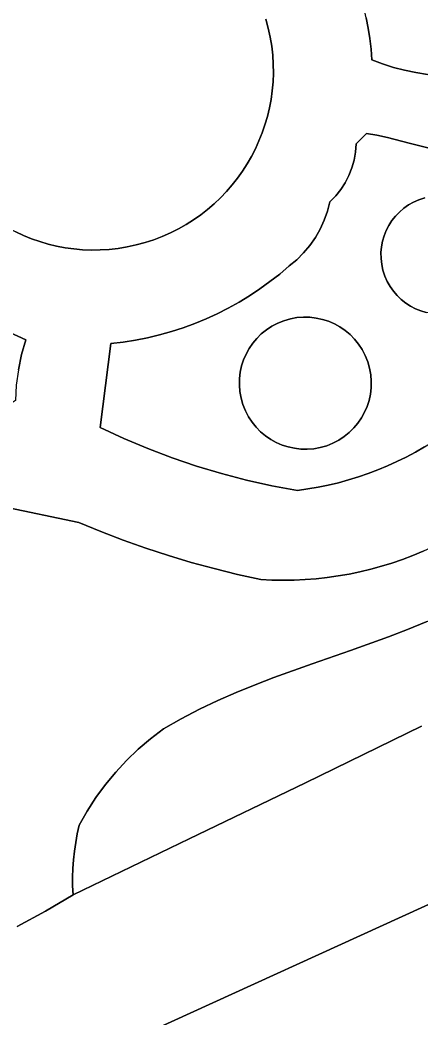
# Model space of a CAD drawing. Header units: inches. Extents: x 37.5 to 70.3, y 17.4 to 61.6.
# Drawn here: x 46.14 to 48.62, y 27.51 to 33.69 of the extents above; entities that cross this region are included whole.
import ezdxf

# ---------------------------------------------------------------- set-up
doc = ezdxf.new("R2010")
doc.units = ezdxf.units.IN
doc.layers.add('SURFACES_FOR_SKETCHUP', color=7, linetype='Continuous')

msp = doc.modelspace()

# ---------------------------------------------------------------- linework, layer by layer
at = {"layer": 'SURFACES_FOR_SKETCHUP'}
for points, invisible_edges in [([(47.1764, 34.3279), (45.6488, 33.9576), (46.8596, 32.2988)], 11), ([(46.8596, 32.2988), (47.5467, 32.8003), (47.1764, 34.3279)], 11), ([(47.1764, 34.3279), (47.6779, 33.6408), (47.2212, 34.299)], 3), ([(47.6779, 33.6408), (47.1764, 34.3279), (47.5467, 32.8003)], 11), ([(47.2212, 34.299), (47.6779, 33.6408), (47.2647, 34.2681)], 3), ([(47.663, 33.696), (47.2647, 34.2681), (47.6779, 33.6408)], 3), ([(46.8596, 32.2988), (45.6488, 33.9576), (46.0191, 32.43)], 11), ([(48.2968, 33.6404), (48.567, 33.8772), (48.2842, 33.7046)], 3), ([(48.567, 33.8772), (48.2968, 33.6404), (48.6005, 33.8564)], 3), ([(48.6005, 33.8564), (48.2968, 33.6404), (48.6359, 33.8389)], 3), ([(47.6779, 33.6408), (48.2518, 33.8305), (47.663, 33.696)], 3), ([(48.2692, 33.768), (48.2518, 33.8305), (47.6779, 33.6408)], 10), ([(48.307, 33.5755), (48.6359, 33.8389), (48.2968, 33.6404)], 3), ([(48.6359, 33.8389), (48.307, 33.5755), (48.4536, 33.3976)], 11), ([(48.4536, 33.3976), (48.5227, 33.3797), (48.6359, 33.8389)], 10), ([(48.6727, 33.8248), (48.6359, 33.8389), (48.5227, 33.3797)], 10), ([(48.5929, 33.365), (48.6727, 33.8248), (48.5227, 33.3797)], 3), ([(48.6727, 33.8248), (48.5929, 33.365), (48.7108, 33.8143)], 3), ([(48.664, 33.3533), (48.7108, 33.8143), (48.5929, 33.365)], 3), ([(47.6779, 33.6408), (47.69, 33.5849), (48.2692, 33.768)], 10), ([(48.2842, 33.7046), (48.2692, 33.768), (47.69, 33.5849)], 10), ([(48.2968, 33.6404), (48.2842, 33.7046), (47.69, 33.5849)], 10), ([(47.5467, 32.8003), (47.5734, 32.8465), (47.6779, 33.6408)], 10), ([(47.5734, 32.8465), (47.5978, 32.8939), (47.6779, 33.6408)], 10), ([(47.69, 33.5849), (47.6779, 33.6408), (47.5978, 32.8939)], 10), ([(47.69, 33.5849), (47.6991, 33.529), (48.2968, 33.6404)], 10), ([(48.307, 33.5755), (48.2968, 33.6404), (47.6991, 33.529)], 10), ([(47.5978, 32.8939), (47.62, 32.9425), (47.69, 33.5849)], 10), ([(47.6398, 32.9921), (47.69, 33.5849), (47.62, 32.9425)], 3), ([(47.69, 33.5849), (47.6398, 32.9921), (47.6991, 33.529)], 3), ([(47.6991, 33.529), (47.7053, 33.4733), (48.307, 33.5755)], 10), ([(48.3147, 33.5098), (48.307, 33.5755), (47.7053, 33.4733)], 10), ([(48.3147, 33.5098), (48.4536, 33.3976), (48.307, 33.5755)], 3), ([(47.6573, 33.0428), (47.6991, 33.529), (47.6398, 32.9921)], 3), ([(47.6573, 33.0428), (47.6724, 33.0943), (47.6991, 33.529)], 10), ([(47.6991, 33.529), (47.6724, 33.0943), (47.7053, 33.4733)], 3), ([(47.7053, 33.4733), (47.7087, 33.4178), (48.3147, 33.5098)], 10), ([(48.3199, 33.4435), (48.3147, 33.5098), (47.7087, 33.4178)], 10), ([(48.386, 33.4188), (48.4536, 33.3976), (48.3147, 33.5098)], 10), ([(48.3199, 33.4435), (48.386, 33.4188), (48.3147, 33.5098)], 2), ([(47.6724, 33.0943), (47.6849, 33.1467), (47.7053, 33.4733)], 10), ([(47.7053, 33.4733), (47.6849, 33.1467), (47.7087, 33.4178)], 3), ([(47.7072, 33.3078), (47.7024, 33.2535), (48.3199, 33.4435)], 10), ([(48.2874, 32.9886), (48.3199, 33.4435), (47.7024, 33.2535)], 11), ([(47.7093, 33.3626), (47.7072, 33.3078), (48.3199, 33.4435)], 10), ([(47.7087, 33.4178), (47.7093, 33.3626), (48.3199, 33.4435)], 10), ([(48.3199, 33.4435), (48.2874, 32.9886), (48.386, 33.4188)], 3), ([(48.386, 33.4188), (48.2874, 32.9886), (48.4536, 33.3976)], 3), ([(47.695, 33.1998), (47.7087, 33.4178), (47.6849, 33.1467)], 3), ([(47.7087, 33.4178), (47.695, 33.1998), (47.7093, 33.3626)], 3), ([(47.695, 33.1998), (47.7024, 33.2535), (47.7093, 33.3626)], 10), ([(47.7072, 33.3078), (47.7093, 33.3626), (47.7024, 33.2535)], 2), ([(48.3503, 32.9776), (48.4536, 33.3976), (48.2874, 32.9886)], 3), ([(48.4155, 32.9635), (48.4536, 33.3976), (48.3503, 32.9776)], 3), ([(48.4536, 33.3976), (48.4155, 32.9635), (48.5227, 33.3797)], 3), ([(48.5227, 33.3797), (48.4155, 32.9635), (48.5929, 33.365)], 3), ([(48.4155, 32.9635), (48.5511, 32.9297), (48.5929, 33.365)], 10), ([(48.664, 33.3533), (48.5929, 33.365), (48.5511, 32.9297)], 10), ([(48.7359, 33.3445), (48.664, 33.3533), (48.5511, 32.9297)], 10), ([(48.5511, 32.9297), (48.6914, 32.8946), (48.7359, 33.3445)], 10), ([(47.695, 33.1998), (48.2224, 32.9237), (47.7024, 33.2535)], 3), ([(48.2874, 32.9886), (47.7024, 33.2535), (48.2224, 32.9237)], 3), ([(47.6849, 33.1467), (48.2224, 32.9237), (47.695, 33.1998)], 3), ([(47.6724, 33.0943), (48.2224, 32.9237), (47.6849, 33.1467)], 3), ([(47.6573, 33.0428), (48.2224, 32.9237), (47.6724, 33.0943)], 3), ([(47.62, 32.9425), (48.177, 32.7287), (47.6398, 32.9921)], 3), ([(47.6398, 32.9921), (48.2183, 32.873), (47.6573, 33.0428)], 3), ([(48.1954, 32.7752), (48.2092, 32.8234), (47.6398, 32.9921)], 10), ([(48.177, 32.7287), (48.1954, 32.7752), (47.6398, 32.9921)], 10), ([(48.2183, 32.873), (47.6398, 32.9921), (48.2092, 32.8234)], 3), ([(48.2224, 32.9237), (47.6573, 33.0428), (48.2183, 32.873)], 3), ([(48.3503, 32.9776), (48.2874, 32.9886), (48.2224, 32.9237)], 8), ([(47.62, 32.9425), (47.5978, 32.8939), (48.0954, 32.6026)], 10), ([(48.0954, 32.6026), (48.1268, 32.6421), (47.62, 32.9425)], 10), ([(48.154, 32.6842), (47.62, 32.9425), (48.1268, 32.6421)], 3), ([(48.177, 32.7287), (47.62, 32.9425), (48.154, 32.6842)], 3), ([(48.1954, 32.7752), (48.4155, 32.9635), (48.2092, 32.8234)], 3), ([(48.1954, 32.7752), (48.5463, 32.546), (48.4155, 32.9635)], 11), ([(48.2092, 32.8234), (48.4155, 32.9635), (48.2183, 32.873)], 3), ([(48.3503, 32.9776), (48.2224, 32.9237), (48.2183, 32.873)], 9), ([(48.3503, 32.9776), (48.2183, 32.873), (48.4155, 32.9635)], 3), ([(48.5511, 32.9297), (48.4155, 32.9635), (48.5463, 32.546)], 10), ([(48.5778, 32.5638), (48.5511, 32.9297), (48.5463, 32.546)], 3), ([(48.6914, 32.8946), (48.5511, 32.9297), (48.6471, 32.59)], 10), ([(48.6115, 32.5785), (48.6471, 32.59), (48.5511, 32.9297)], 10), ([(48.5778, 32.5638), (48.6115, 32.5785), (48.5511, 32.9297)], 10), ([(47.5734, 32.8465), (48.06, 32.5662), (47.5978, 32.8939)], 3), ([(48.06, 32.5662), (48.0954, 32.6026), (47.5978, 32.8939)], 10), ([(47.5467, 32.8003), (48.06, 32.5662), (47.5734, 32.8465)], 3), ([(47.5467, 32.8003), (46.8596, 32.2988), (47.5179, 32.7554)], 3), ([(47.5179, 32.7554), (46.8596, 32.2988), (47.4869, 32.712)], 3), ([(47.5179, 32.7554), (47.4869, 32.712), (48.0244, 32.4511)], 10), ([(47.5179, 32.7554), (48.06, 32.5662), (47.5467, 32.8003)], 3), ([(48.0447, 32.5077), (47.5179, 32.7554), (48.0244, 32.4511)], 3), ([(48.06, 32.5662), (47.5179, 32.7554), (48.0447, 32.5077)], 3), ([(48.177, 32.7287), (48.517, 32.5254), (48.1954, 32.7752)], 3), ([(48.5463, 32.546), (48.1954, 32.7752), (48.517, 32.5254)], 3), ([(46.9148, 32.3137), (47.4869, 32.712), (46.8596, 32.2988)], 3), ([(47.4869, 32.712), (46.9148, 32.3137), (47.4539, 32.67)], 3), ([(47.4869, 32.712), (47.4539, 32.67), (47.9694, 32.3449)], 10), ([(47.9992, 32.3967), (48.0244, 32.4511), (47.4869, 32.712)], 10), ([(47.9694, 32.3449), (47.9992, 32.3967), (47.4869, 32.712)], 10), ([(48.1268, 32.6421), (48.444, 32.4491), (48.154, 32.6842)], 3), ([(48.154, 32.6842), (48.4657, 32.4767), (48.177, 32.7287)], 3), ([(48.4657, 32.4767), (48.154, 32.6842), (48.444, 32.4491)], 3), ([(48.4901, 32.5022), (48.177, 32.7287), (48.4657, 32.4767)], 3), ([(48.517, 32.5254), (48.177, 32.7287), (48.4901, 32.5022)], 3), ([(47.4539, 32.67), (46.9148, 32.3137), (47.4188, 32.6297)], 3), ([(46.9687, 32.3311), (47.4188, 32.6297), (46.9148, 32.3137)], 3), ([(47.4188, 32.6297), (46.9687, 32.3311), (47.3818, 32.5909)], 3), ([(47.4188, 32.6297), (47.3818, 32.5909), (47.8076, 32.1688)], 10), ([(47.4539, 32.67), (47.4188, 32.6297), (47.8967, 32.25)], 10), ([(47.8541, 32.2075), (47.8967, 32.25), (47.4188, 32.6297)], 10), ([(47.8076, 32.1688), (47.8541, 32.2075), (47.4188, 32.6297)], 10), ([(47.9352, 32.2959), (47.9694, 32.3449), (47.4539, 32.67)], 10), ([(47.9352, 32.2959), (47.4539, 32.67), (47.8967, 32.25)], 3), ([(48.0954, 32.6026), (48.425, 32.4195), (48.1268, 32.6421)], 3), ([(48.444, 32.4491), (48.1268, 32.6421), (48.425, 32.4195)], 3), ([(47.3818, 32.5909), (46.9687, 32.3311), (47.3429, 32.554)], 3), ([(47.0211, 32.3511), (47.3429, 32.554), (46.9687, 32.3311)], 3), ([(47.3429, 32.554), (47.0211, 32.3511), (47.3021, 32.5188)], 3), ([(47.3429, 32.554), (47.3021, 32.5188), (47.6883, 32.0715)], 10), ([(47.3818, 32.5909), (47.3429, 32.554), (47.7488, 32.1189)], 10), ([(47.6883, 32.0715), (47.7488, 32.1189), (47.3429, 32.554)], 10), ([(47.7488, 32.1189), (47.8076, 32.1688), (47.3818, 32.5909)], 10), ([(48.0954, 32.6026), (48.06, 32.5662), (48.0447, 32.5077)], 8), ([(48.0447, 32.5077), (48.4089, 32.3883), (48.0954, 32.6026)], 11), ([(48.425, 32.4195), (48.0954, 32.6026), (48.4089, 32.3883)], 3), ([(48.425, 32.4195), (48.6471, 32.59), (48.444, 32.4491)], 3), ([(48.425, 32.4195), (48.559, 31.9197), (48.6471, 32.59)], 11), ([(48.6471, 32.59), (48.6115, 32.5785), (48.444, 32.4491)], 10), ([(48.444, 32.4491), (48.6115, 32.5785), (48.4657, 32.4767)], 3), ([(48.4657, 32.4767), (48.6115, 32.5785), (48.4901, 32.5022)], 3), ([(48.6115, 32.5785), (48.5778, 32.5638), (48.4901, 32.5022)], 10), ([(48.517, 32.5254), (48.4901, 32.5022), (48.5778, 32.5638)], 10), ([(48.5778, 32.5638), (48.5463, 32.546), (48.517, 32.5254)], 8), ([(48.559, 31.9197), (48.8367, 31.8833), (48.6471, 32.59)], 11), ([(47.072, 32.3735), (47.3021, 32.5188), (47.0211, 32.3511)], 3), ([(47.2595, 32.4856), (47.3021, 32.5188), (47.072, 32.3735)], 10), ([(47.3021, 32.5188), (47.2595, 32.4856), (47.6261, 32.0266)], 10), ([(47.6261, 32.0266), (47.6883, 32.0715), (47.3021, 32.5188)], 10), ([(48.0244, 32.4511), (48.3959, 32.3556), (48.0447, 32.5077)], 3), ([(48.4089, 32.3883), (48.0447, 32.5077), (48.3959, 32.3556)], 3), ([(46.0191, 32.43), (46.0653, 32.4033), (46.8596, 32.2988)], 10), ([(47.072, 32.3735), (47.1213, 32.3982), (47.2595, 32.4856)], 10), ([(47.2151, 32.4543), (47.2595, 32.4856), (47.1213, 32.3982)], 10), ([(47.169, 32.4252), (47.2151, 32.4543), (47.1213, 32.3982)], 2), ([(47.2151, 32.4543), (47.169, 32.4252), (47.4969, 31.9446)], 10), ([(47.2595, 32.4856), (47.2151, 32.4543), (47.5622, 31.9843)], 10), ([(47.4969, 31.9446), (47.5622, 31.9843), (47.2151, 32.4543)], 10), ([(47.5622, 31.9843), (47.6261, 32.0266), (47.2595, 32.4856)], 10), ([(47.9992, 32.3967), (48.386, 32.3218), (48.0244, 32.4511)], 3), ([(48.3959, 32.3556), (48.0244, 32.4511), (48.386, 32.3218)], 3), ([(46.1127, 32.3789), (45.7613, 31.8967), (46.1613, 32.3567)], 3), ([(46.0653, 32.4033), (46.1127, 32.3789), (46.8596, 32.2988)], 10), ([(46.1127, 32.3789), (46.1613, 32.3567), (46.8037, 32.2867)], 10), ([(46.8037, 32.2867), (46.8596, 32.2988), (46.1127, 32.3789)], 10), ([(47.072, 32.3735), (47.0211, 32.3511), (47.2927, 31.8413)], 10), ([(47.1213, 32.3982), (47.072, 32.3735), (47.3621, 31.873)], 10), ([(47.2927, 31.8413), (47.3621, 31.873), (47.072, 32.3735)], 10), ([(47.169, 32.4252), (47.1213, 32.3982), (47.4302, 31.9075)], 10), ([(47.3621, 31.873), (47.4302, 31.9075), (47.1213, 32.3982)], 10), ([(47.4302, 31.9075), (47.4969, 31.9446), (47.169, 32.4252)], 10), ([(47.9694, 32.3449), (48.3762, 32.2512), (47.9992, 32.3967)], 3), ([(48.386, 32.3218), (47.9992, 32.3967), (48.3794, 32.2869)], 3), ([(48.3794, 32.2869), (47.9992, 32.3967), (48.3762, 32.2512)], 3), ([(48.4089, 32.3883), (48.3959, 32.3556), (48.3807, 32.1785)], 10), ([(48.3807, 32.1785), (48.3885, 32.1419), (48.4089, 32.3883)], 10), ([(48.425, 32.4195), (48.4089, 32.3883), (48.3885, 32.1419)], 10), ([(48.3885, 32.1419), (48.559, 31.9197), (48.425, 32.4195)], 11), ([(46.1613, 32.3567), (45.7613, 31.8967), (46.211, 32.3368)], 3), ([(46.1755, 31.7125), (46.211, 32.3368), (45.7613, 31.8967)], 3), ([(46.211, 32.3368), (46.8037, 32.2867), (46.1613, 32.3567)], 3), ([(46.211, 32.3368), (46.1755, 31.7125), (46.2616, 32.3194)], 3), ([(46.2616, 32.3194), (46.1755, 31.7125), (46.3131, 32.3043)], 3), ([(46.8037, 32.2867), (46.211, 32.3368), (46.7478, 32.2776)], 3), ([(46.2616, 32.3194), (46.7478, 32.2776), (46.211, 32.3368)], 3), ([(46.2616, 32.3194), (46.3131, 32.3043), (46.7478, 32.2776)], 10), ([(46.9148, 32.3137), (46.8596, 32.2988), (47.0042, 31.7421)], 10), ([(46.9687, 32.3311), (46.9148, 32.3137), (47.1505, 31.7861)], 10), ([(47.0042, 31.7421), (47.0778, 31.7627), (46.9148, 32.3137)], 10), ([(47.0778, 31.7627), (47.1505, 31.7861), (46.9148, 32.3137)], 10), ([(47.0211, 32.3511), (46.9687, 32.3311), (47.2221, 31.8123)], 10), ([(47.1505, 31.7861), (47.2221, 31.8123), (46.9687, 32.3311)], 10), ([(47.2221, 31.8123), (47.2927, 31.8413), (47.0211, 32.3511)], 10), ([(47.9352, 32.2959), (48.3766, 32.215), (47.9694, 32.3449)], 3), ([(48.3762, 32.2512), (47.9694, 32.3449), (48.3766, 32.215)], 3), ([(48.3794, 32.2869), (48.3766, 32.215), (48.386, 32.3218)], 3), ([(48.3807, 32.1785), (48.386, 32.3218), (48.3766, 32.215)], 3), ([(48.3959, 32.3556), (48.386, 32.3218), (48.3807, 32.1785)], 10), ([(46.3131, 32.3043), (46.1755, 31.7125), (46.3655, 32.2918)], 3), ([(46.3655, 32.2918), (46.1755, 31.7125), (46.4186, 32.2817)], 3), ([(46.4186, 32.2817), (46.1755, 31.7125), (46.4723, 32.2743)], 3), ([(46.7018, 31.689), (46.4723, 32.2743), (46.1755, 31.7125)], 11), ([(46.3131, 32.3043), (46.3655, 32.2918), (46.6921, 32.2713)], 10), ([(46.7478, 32.2776), (46.3131, 32.3043), (46.6921, 32.2713)], 3), ([(46.6921, 32.2713), (46.3655, 32.2918), (46.6366, 32.2679)], 3), ([(46.4186, 32.2817), (46.6366, 32.2679), (46.3655, 32.2918)], 3), ([(46.4186, 32.2817), (46.4723, 32.2743), (46.5814, 32.2673)], 10), ([(46.6366, 32.2679), (46.4186, 32.2817), (46.5814, 32.2673)], 3), ([(46.5266, 32.2695), (46.4723, 32.2743), (46.7018, 31.689)], 10), ([(46.5266, 32.2695), (46.5814, 32.2673), (46.4723, 32.2743)], 2), ([(46.5814, 32.2673), (46.5266, 32.2695), (46.7018, 31.689)], 10), ([(46.6366, 32.2679), (46.5814, 32.2673), (46.7018, 31.689)], 10), ([(46.6921, 32.2713), (46.6366, 32.2679), (46.7018, 31.689)], 10), ([(46.7478, 32.2776), (46.6921, 32.2713), (46.7784, 31.6978)], 10), ([(46.7018, 31.689), (46.7784, 31.6978), (46.6921, 32.2713)], 10), ([(46.8037, 32.2867), (46.7478, 32.2776), (46.8544, 31.7097)], 10), ([(46.7784, 31.6978), (46.8544, 31.7097), (46.7478, 32.2776)], 10), ([(46.8596, 32.2988), (46.8037, 32.2867), (46.9297, 31.7244)], 10), ([(46.8544, 31.7097), (46.9297, 31.7244), (46.8037, 32.2867)], 10), ([(46.9297, 31.7244), (47.0042, 31.7421), (46.8596, 32.2988)], 10), ([(47.8541, 32.2075), (47.9752, 31.8466), (47.8967, 32.25)], 3), ([(47.8967, 32.25), (48.3885, 32.1419), (47.9352, 32.2959)], 3), ([(48.0137, 31.8381), (48.0511, 31.8261), (47.8967, 32.25)], 10), ([(48.0137, 31.8381), (47.8967, 32.25), (47.9752, 31.8466)], 3), ([(48.3885, 32.1419), (47.8967, 32.25), (48.0511, 31.8261)], 11), ([(48.3807, 32.1785), (47.9352, 32.2959), (48.3885, 32.1419)], 3), ([(48.3766, 32.215), (47.9352, 32.2959), (48.3807, 32.1785)], 3), ([(48.3794, 32.2869), (48.3762, 32.2512), (48.3766, 32.215)], 8), ([(47.8076, 32.1688), (47.9358, 31.8513), (47.8541, 32.2075)], 3), ([(47.9752, 31.8466), (47.8541, 32.2075), (47.9358, 31.8513)], 3), ([(47.7488, 32.1189), (47.8958, 31.8521), (47.8076, 32.1688)], 3), ([(47.9358, 31.8513), (47.8076, 32.1688), (47.8958, 31.8521)], 3), ([(48.3885, 32.1419), (48.0511, 31.8261), (48.4, 32.1062)], 3), ([(48.3885, 32.1419), (48.4, 32.1062), (48.5295, 31.9387)], 10), ([(48.559, 31.9197), (48.3885, 32.1419), (48.5295, 31.9387)], 3), ([(47.6261, 32.0266), (47.7748, 31.8301), (47.6883, 32.0715)], 3), ([(47.6883, 32.0715), (47.8151, 31.8417), (47.7488, 32.1189)], 3), ([(47.8151, 31.8417), (47.6883, 32.0715), (47.7748, 31.8301)], 3), ([(47.8555, 31.849), (47.7488, 32.1189), (47.8151, 31.8417)], 3), ([(47.8958, 31.8521), (47.7488, 32.1189), (47.8555, 31.849)], 3), ([(48.0872, 31.8105), (48.4, 32.1062), (48.0511, 31.8261)], 3), ([(48.4, 32.1062), (48.0872, 31.8105), (48.4148, 32.0726)], 3), ([(48.1215, 31.7916), (48.4148, 32.0726), (48.0872, 31.8105)], 3), ([(48.4148, 32.0726), (48.1215, 31.7916), (48.4326, 32.041)], 3), ([(48.5019, 31.9605), (48.4, 32.1062), (48.4763, 31.9849)], 3), ([(48.5295, 31.9387), (48.4, 32.1062), (48.5019, 31.9605)], 3), ([(48.4, 32.1062), (48.4148, 32.0726), (48.4763, 31.9849)], 10), ([(48.4532, 32.0118), (48.4763, 31.9849), (48.4148, 32.0726)], 10), ([(48.4148, 32.0726), (48.4326, 32.041), (48.4532, 32.0118)], 8), ([(47.5622, 31.9843), (47.6996, 31.7956), (47.6261, 32.0266)], 3), ([(47.736, 31.8146), (47.6261, 32.0266), (47.6996, 31.7956)], 3), ([(47.7748, 31.8301), (47.6261, 32.0266), (47.736, 31.8146)], 3), ([(48.154, 31.7694), (48.4326, 32.041), (48.1215, 31.7916)], 3), ([(48.4326, 32.041), (48.154, 31.7694), (48.4532, 32.0118)], 3), ([(48.1843, 31.7442), (48.4532, 32.0118), (48.154, 31.7694)], 3), ([(48.4532, 32.0118), (48.1843, 31.7442), (48.4763, 31.9849)], 3), ([(47.4969, 31.9446), (47.4302, 31.9075), (47.6064, 31.7203)], 10), ([(47.4969, 31.9446), (47.6658, 31.7733), (47.5622, 31.9843)], 3), ([(47.4969, 31.9446), (47.6064, 31.7203), (47.6347, 31.7482)], 9), ([(47.4969, 31.9446), (47.6347, 31.7482), (47.6658, 31.7733)], 9), ([(47.6996, 31.7956), (47.5622, 31.9843), (47.6658, 31.7733)], 3), ([(48.2122, 31.7159), (48.4763, 31.9849), (48.1843, 31.7442)], 3), ([(48.4763, 31.9849), (48.2122, 31.7159), (48.5019, 31.9605)], 3), ([(48.2373, 31.6848), (48.5019, 31.9605), (48.2122, 31.7159)], 3), ([(48.5019, 31.9605), (48.2373, 31.6848), (48.5295, 31.9387)], 3), ([(48.2596, 31.651), (48.5295, 31.9387), (48.2373, 31.6848)], 3), ([(48.5295, 31.9387), (48.2596, 31.651), (48.559, 31.9197)], 3), ([(46.1489, 31.6202), (46.1755, 31.7125), (45.7613, 31.8967)], 8), ([(46.1291, 31.5263), (46.1489, 31.6202), (45.7613, 31.8967)], 10), ([(47.4302, 31.9075), (47.3621, 31.873), (47.5812, 31.69)], 10), ([(47.5812, 31.69), (47.6064, 31.7203), (47.4302, 31.9075)], 10), ([(48.2786, 31.6146), (48.559, 31.9197), (48.2596, 31.651)], 3), ([(48.559, 31.9197), (48.2786, 31.6146), (48.5903, 31.9037)], 3), ([(48.2941, 31.5758), (48.5903, 31.9037), (48.2786, 31.6146)], 3), ([(48.5903, 31.9037), (48.2941, 31.5758), (48.6229, 31.8906)], 3), ([(48.3057, 31.5355), (48.6229, 31.8906), (48.2941, 31.5758)], 3), ([(48.6229, 31.8906), (48.3057, 31.5355), (48.6568, 31.8807)], 3), ([(48.6568, 31.8807), (48.3057, 31.5355), (48.6917, 31.8741)], 3), ([(48.313, 31.4951), (48.6917, 31.8741), (48.3057, 31.5355)], 3), ([(48.313, 31.4951), (48.9667, 31.3408), (48.6917, 31.8741)], 11), ([(48.559, 31.9197), (48.5903, 31.9037), (48.8367, 31.8833)], 10), ([(48.5903, 31.9037), (48.6229, 31.8906), (48.8001, 31.8754)], 10), ([(48.8001, 31.8754), (48.8367, 31.8833), (48.5903, 31.9037)], 10), ([(48.6229, 31.8906), (48.6568, 31.8807), (48.8001, 31.8754)], 10), ([(47.2221, 31.8123), (47.1505, 31.7861), (47.504, 31.5112)], 10), ([(47.2927, 31.8413), (47.2221, 31.8123), (47.5246, 31.5871)], 10), ([(47.504, 31.5112), (47.5125, 31.5497), (47.2221, 31.8123)], 10), ([(47.5125, 31.5497), (47.5246, 31.5871), (47.2221, 31.8123)], 10), ([(47.3621, 31.873), (47.2927, 31.8413), (47.5401, 31.6232)], 10), ([(47.5246, 31.5871), (47.5401, 31.6232), (47.2927, 31.8413)], 10), ([(47.5401, 31.6232), (47.559, 31.6575), (47.3621, 31.873)], 10), ([(47.559, 31.6575), (47.5812, 31.69), (47.3621, 31.873)], 10), ([(47.7748, 31.8301), (47.5401, 31.6232), (47.5205, 31.3108)], 11), ([(47.5205, 31.3108), (48.0398, 31.0565), (47.7748, 31.8301)], 11), ([(47.5401, 31.6232), (47.7748, 31.8301), (47.559, 31.6575)], 3), ([(47.7748, 31.8301), (47.736, 31.8146), (47.559, 31.6575)], 10), ([(47.559, 31.6575), (47.736, 31.8146), (47.5812, 31.69)], 3), ([(47.5812, 31.69), (47.736, 31.8146), (47.6064, 31.7203)], 3), ([(47.736, 31.8146), (47.6996, 31.7956), (47.6064, 31.7203)], 10), ([(47.8151, 31.8417), (47.7748, 31.8301), (48.0511, 31.8261)], 10), ([(48.0872, 31.8105), (48.0511, 31.8261), (47.7748, 31.8301)], 10), ([(48.2941, 31.5758), (48.0872, 31.8105), (47.7748, 31.8301)], 11), ([(48.2941, 31.5758), (47.7748, 31.8301), (48.0398, 31.0565)], 11), ([(47.8151, 31.8417), (47.9752, 31.8466), (47.8555, 31.849)], 3), ([(48.0137, 31.8381), (47.9752, 31.8466), (47.8151, 31.8417)], 10), ([(48.0511, 31.8261), (48.0137, 31.8381), (47.8151, 31.8417)], 10), ([(47.9358, 31.8513), (47.8958, 31.8521), (47.8555, 31.849)], 8), ([(47.9358, 31.8513), (47.8555, 31.849), (47.9752, 31.8466)], 3), ([(47.4985, 31.4318), (47.0778, 31.7627), (47.0042, 31.7421)], 9), ([(47.1505, 31.7861), (47.0778, 31.7627), (47.4993, 31.4718)], 10), ([(47.4985, 31.4318), (47.4993, 31.4718), (47.0778, 31.7627)], 10), ([(47.4993, 31.4718), (47.504, 31.5112), (47.1505, 31.7861)], 10), ([(47.6347, 31.7482), (47.6064, 31.7203), (47.6996, 31.7956)], 10), ([(47.6996, 31.7956), (47.6658, 31.7733), (47.6347, 31.7482)], 8), ([(48.0872, 31.8105), (48.2941, 31.5758), (48.1215, 31.7916)], 3), ([(48.2941, 31.5758), (48.2786, 31.6146), (48.1215, 31.7916)], 10), ([(48.1215, 31.7916), (48.2786, 31.6146), (48.154, 31.7694)], 3), ([(48.154, 31.7694), (48.2786, 31.6146), (48.1843, 31.7442)], 3), ([(46.6368, 31.1691), (46.7018, 31.689), (46.1291, 31.5263)], 10), ([(46.1489, 31.6202), (46.1291, 31.5263), (46.7018, 31.689)], 10), ([(46.1755, 31.7125), (46.1489, 31.6202), (46.7018, 31.689)], 10), ([(46.7829, 31.1013), (46.7784, 31.6978), (46.6368, 31.1691)], 3), ([(46.7018, 31.689), (46.6368, 31.1691), (46.7784, 31.6978)], 2), ([(46.7784, 31.6978), (46.7829, 31.1013), (46.8544, 31.7097)], 3), ([(46.8544, 31.7097), (46.7829, 31.1013), (46.9297, 31.7244)], 3), ([(46.9311, 31.0389), (46.9297, 31.7244), (46.7829, 31.1013)], 3), ([(46.9297, 31.7244), (46.9311, 31.0389), (47.0042, 31.7421)], 3), ([(47.0042, 31.7421), (46.9311, 31.0389), (47.5016, 31.3915)], 11), ([(47.5016, 31.3915), (47.4985, 31.4318), (47.0042, 31.7421)], 10), ([(48.2122, 31.7159), (48.1843, 31.7442), (48.2596, 31.651)], 10), ([(48.2786, 31.6146), (48.2596, 31.651), (48.1843, 31.7442)], 10), ([(48.2596, 31.651), (48.2373, 31.6848), (48.2122, 31.7159)], 8), ([(47.5246, 31.5871), (47.5125, 31.5497), (47.5089, 31.3511)], 10), ([(47.5089, 31.3511), (47.5205, 31.3108), (47.5246, 31.5871)], 10), ([(47.5401, 31.6232), (47.5246, 31.5871), (47.5205, 31.3108)], 10), ([(48.0398, 31.0565), (48.2745, 31.2634), (48.2941, 31.5758)], 11), ([(48.2745, 31.2634), (48.2901, 31.2995), (48.2941, 31.5758)], 10), ([(48.3057, 31.5355), (48.2941, 31.5758), (48.2901, 31.2995)], 10), ([(46.1291, 31.5263), (46.1163, 31.4312), (46.6368, 31.1691)], 10), ([(47.4993, 31.4718), (47.5016, 31.3915), (47.504, 31.5112)], 3), ([(47.5089, 31.3511), (47.504, 31.5112), (47.5016, 31.3915)], 3), ([(47.5125, 31.5497), (47.504, 31.5112), (47.5089, 31.3511)], 10), ([(48.2901, 31.2995), (48.3021, 31.3369), (48.3057, 31.5355)], 10), ([(48.3021, 31.3369), (48.3106, 31.3754), (48.3057, 31.5355)], 10), ([(48.3057, 31.5355), (48.3106, 31.3754), (48.313, 31.4951)], 3), ([(47.4993, 31.4718), (47.4985, 31.4318), (47.5016, 31.3915)], 8), ([(48.3153, 31.4148), (48.313, 31.4951), (48.3106, 31.3754)], 3), ([(48.3161, 31.4548), (48.8896, 31.2465), (48.313, 31.4951)], 3), ([(48.9667, 31.3408), (48.313, 31.4951), (48.8896, 31.2465)], 3), ([(48.3153, 31.4148), (48.3161, 31.4548), (48.313, 31.4951)], 8), ([(48.3161, 31.4548), (48.3153, 31.4148), (48.8896, 31.2465)], 10), ([(46.1163, 31.4312), (46.1105, 31.3353), (46.6368, 31.1691)], 10), ([(47.0813, 30.9819), (47.5016, 31.3915), (46.9311, 31.0389)], 3), ([(47.5016, 31.3915), (47.0813, 30.9819), (47.5089, 31.3511)], 3), ([(48.3153, 31.4148), (48.3106, 31.3754), (48.755, 31.118)], 10), ([(48.8079, 31.1555), (48.8896, 31.2465), (48.3153, 31.4148)], 10), ([(48.755, 31.118), (48.8079, 31.1555), (48.3153, 31.4148)], 10), ([(46.1105, 31.3353), (46.0806, 31.3152), (46.6368, 31.1691)], 10), ([(47.5089, 31.3511), (47.0813, 30.9819), (47.5205, 31.3108)], 3), ([(48.3021, 31.3369), (48.2901, 31.2995), (48.646, 31.0485)], 10), ([(48.3106, 31.3754), (48.3021, 31.3369), (48.701, 31.0824)], 10), ([(48.646, 31.0485), (48.701, 31.0824), (48.3021, 31.3369)], 10), ([(48.701, 31.0824), (48.755, 31.118), (48.3106, 31.3754)], 10), ([(46.0307, 30.68), (46.6368, 31.1691), (46.0806, 31.3152)], 11), ([(47.2335, 30.9304), (47.5205, 31.3108), (47.0813, 30.9819)], 3), ([(47.5205, 31.3108), (47.2335, 30.9304), (47.536, 31.272)], 3), ([(47.536, 31.272), (47.2335, 30.9304), (47.555, 31.2356)], 3), ([(47.5205, 31.3108), (47.536, 31.272), (47.6931, 31.095)], 10), ([(47.7274, 31.0761), (47.5205, 31.3108), (47.6931, 31.095)], 3), ([(47.5205, 31.3108), (47.7274, 31.0761), (48.0398, 31.0565)], 11), ([(47.6606, 31.1172), (47.536, 31.272), (47.6303, 31.1424)], 3), ([(47.6931, 31.095), (47.536, 31.272), (47.6606, 31.1172)], 3), ([(47.536, 31.272), (47.555, 31.2356), (47.6303, 31.1424)], 10), ([(48.2745, 31.2634), (48.0398, 31.0565), (48.2556, 31.2291)], 3), ([(48.2745, 31.2634), (48.2556, 31.2291), (48.5331, 30.9862)], 10), ([(48.2901, 31.2995), (48.2745, 31.2634), (48.59, 31.0165)], 10), ([(48.5331, 30.9862), (48.59, 31.0165), (48.2745, 31.2634)], 10), ([(48.59, 31.0165), (48.646, 31.0485), (48.2901, 31.2995)], 10), ([(47.2335, 30.9304), (47.3874, 30.8843), (47.555, 31.2356)], 10), ([(47.5773, 31.2018), (47.555, 31.2356), (47.3874, 30.8843)], 10), ([(47.6024, 31.1707), (47.5773, 31.2018), (47.3874, 30.8843)], 10), ([(47.6024, 31.1707), (47.6303, 31.1424), (47.555, 31.2356)], 10), ([(47.555, 31.2356), (47.5773, 31.2018), (47.6024, 31.1707)], 8), ([(48.0398, 31.0565), (48.0786, 31.072), (48.2556, 31.2291)], 10), ([(48.2556, 31.2291), (48.0786, 31.072), (48.2334, 31.1966)], 3), ([(48.2334, 31.1966), (48.0786, 31.072), (48.2082, 31.1663)], 3), ([(48.2334, 31.1966), (48.2082, 31.1663), (48.4166, 30.9314)], 10), ([(48.2556, 31.2291), (48.2334, 31.1966), (48.4753, 30.9579)], 10), ([(48.4166, 30.9314), (48.4753, 30.9579), (48.2334, 31.1966)], 10), ([(48.4753, 30.9579), (48.5331, 30.9862), (48.2556, 31.2291)], 10), ([(46.5031, 30.5805), (46.6368, 31.1691), (46.0307, 30.68)], 3), ([(46.7829, 31.1013), (46.6368, 31.1691), (46.5031, 30.5805)], 10), ([(47.6303, 31.1424), (47.6024, 31.1707), (47.3874, 30.8843)], 10), ([(47.3874, 30.8843), (47.5429, 30.8438), (47.6303, 31.1424)], 10), ([(47.6606, 31.1172), (47.6303, 31.1424), (47.5429, 30.8438)], 10), ([(48.0786, 31.072), (48.115, 31.091), (48.2082, 31.1663)], 10), ([(48.1799, 31.1384), (48.2082, 31.1663), (48.115, 31.091)], 10), ([(48.115, 31.091), (48.1488, 31.1133), (48.1799, 31.1384)], 8), ([(48.1799, 31.1384), (48.1488, 31.1133), (48.2969, 30.884)], 10), ([(48.2082, 31.1663), (48.1799, 31.1384), (48.3571, 30.9067)], 10), ([(48.2969, 30.884), (48.3571, 30.9067), (48.1799, 31.1384)], 10), ([(48.3571, 30.9067), (48.4166, 30.9314), (48.2082, 31.1663)], 10), ([(46.5031, 30.5805), (46.6403, 30.5246), (46.7829, 31.1013)], 10), ([(46.9311, 31.0389), (46.7829, 31.1013), (46.6403, 30.5246)], 10), ([(47.6606, 31.1172), (47.5429, 30.8438), (47.6931, 31.095)], 3), ([(47.6931, 31.095), (47.5429, 30.8438), (47.7274, 31.0761)], 3), ([(47.6999, 30.8089), (47.7274, 31.0761), (47.5429, 30.8438)], 3), ([(47.7635, 31.0606), (47.7274, 31.0761), (47.6999, 30.8089)], 10), ([(47.7274, 31.0761), (47.7635, 31.0606), (48.0398, 31.0565)], 10), ([(48.0398, 31.0565), (48.1122, 30.8274), (48.0786, 31.072)], 3), ([(48.0786, 31.072), (48.1744, 30.8443), (48.115, 31.091)], 3), ([(48.1744, 30.8443), (48.0786, 31.072), (48.1122, 30.8274)], 3), ([(48.115, 31.091), (48.236, 30.8632), (48.1488, 31.1133)], 3), ([(48.236, 30.8632), (48.115, 31.091), (48.1744, 30.8443)], 3), ([(48.2969, 30.884), (48.1488, 31.1133), (48.236, 30.8632)], 3), ([(46.6403, 30.5246), (46.7787, 30.4719), (46.9311, 31.0389)], 10), ([(47.0813, 30.9819), (46.9311, 31.0389), (46.7787, 30.4719)], 10), ([(47.7635, 31.0606), (47.6999, 30.8089), (47.8009, 31.0485)], 3), ([(47.8009, 31.0485), (47.6999, 30.8089), (47.8394, 31.04)], 3), ([(47.8582, 30.7797), (47.8394, 31.04), (47.6999, 30.8089)], 3), ([(47.7635, 31.0606), (47.8009, 31.0485), (47.9995, 31.0449)], 10), ([(47.9995, 31.0449), (48.0398, 31.0565), (47.7635, 31.0606)], 10), ([(47.8009, 31.0485), (47.8394, 31.04), (47.9995, 31.0449)], 10), ([(47.9995, 31.0449), (47.8394, 31.04), (47.9591, 31.0376)], 3), ([(47.8394, 31.04), (47.8582, 30.7797), (47.8788, 31.0353)], 3), ([(47.8788, 31.0353), (47.9591, 31.0376), (47.8394, 31.04)], 3), ([(47.9224, 30.7886), (47.8788, 31.0353), (47.8582, 30.7797)], 3), ([(47.8788, 31.0353), (47.9188, 31.0345), (47.9591, 31.0376)], 8), ([(47.8788, 31.0353), (47.9224, 30.7886), (47.9188, 31.0345)], 3), ([(47.9188, 31.0345), (47.9862, 30.7995), (47.9591, 31.0376)], 3), ([(47.9862, 30.7995), (47.9188, 31.0345), (47.9224, 30.7886)], 3), ([(47.9591, 31.0376), (48.0495, 30.8125), (47.9995, 31.0449)], 3), ([(48.0495, 30.8125), (47.9591, 31.0376), (47.9862, 30.7995)], 3), ([(47.9995, 31.0449), (48.0495, 30.8125), (48.0398, 31.0565)], 3), ([(48.1122, 30.8274), (48.0398, 31.0565), (48.0495, 30.8125)], 3), ([(48.59, 31.0165), (48.5331, 30.9862), (48.8413, 30.5004)], 10), ([(48.59, 31.0165), (48.91, 30.5384), (48.646, 31.0485)], 3), ([(48.8413, 30.5004), (48.91, 30.5384), (48.59, 31.0165)], 10), ([(46.7787, 30.4719), (46.9182, 30.4227), (47.0813, 30.9819)], 10), ([(47.2335, 30.9304), (47.0813, 30.9819), (46.9182, 30.4227)], 10), ([(48.4166, 30.9314), (48.6996, 30.432), (48.4753, 30.9579)], 3), ([(48.5331, 30.9862), (48.4753, 30.9579), (48.7712, 30.4649)], 10), ([(48.6996, 30.432), (48.7712, 30.4649), (48.4753, 30.9579)], 10), ([(48.7712, 30.4649), (48.8413, 30.5004), (48.5331, 30.9862)], 10), ([(46.9182, 30.4227), (47.0589, 30.3768), (47.2335, 30.9304)], 10), ([(47.0589, 30.3768), (47.2007, 30.3344), (47.2335, 30.9304)], 10), ([(47.3874, 30.8843), (47.2335, 30.9304), (47.2007, 30.3344)], 10), ([(48.2969, 30.884), (48.509, 30.3525), (48.3571, 30.9067)], 3), ([(48.3571, 30.9067), (48.6368, 30.4035), (48.4166, 30.9314)], 3), ([(48.5732, 30.377), (48.3571, 30.9067), (48.509, 30.3525)], 3), ([(48.6368, 30.4035), (48.3571, 30.9067), (48.5732, 30.377)], 3), ([(48.6996, 30.432), (48.4166, 30.9314), (48.6368, 30.4035)], 3), ([(47.2007, 30.3344), (47.3435, 30.2953), (47.3874, 30.8843)], 10), ([(47.5429, 30.8438), (47.3874, 30.8843), (47.3435, 30.2953)], 10), ([(47.3435, 30.2953), (47.4872, 30.2597), (47.5429, 30.8438)], 10), ([(47.6999, 30.8089), (47.5429, 30.8438), (47.4872, 30.2597)], 10), ([(48.0495, 30.8125), (48.1787, 30.2618), (48.1122, 30.8274)], 3), ([(48.1122, 30.8274), (48.3124, 30.2918), (48.1744, 30.8443)], 3), ([(48.2458, 30.2757), (48.1122, 30.8274), (48.1787, 30.2618)], 3), ([(48.3124, 30.2918), (48.1122, 30.8274), (48.2458, 30.2757)], 3), ([(48.1744, 30.8443), (48.3785, 30.3099), (48.236, 30.8632)], 3), ([(48.3785, 30.3099), (48.1744, 30.8443), (48.3124, 30.2918)], 3), ([(48.236, 30.8632), (48.444, 30.3302), (48.2969, 30.884)], 3), ([(48.444, 30.3302), (48.236, 30.8632), (48.3785, 30.3099)], 3), ([(48.509, 30.3525), (48.2969, 30.884), (48.444, 30.3302)], 3), ([(47.4872, 30.2597), (47.6318, 30.2276), (47.6999, 30.8089)], 10), ([(47.6318, 30.2276), (47.7007, 30.2243), (47.6999, 30.8089)], 10), ([(47.8582, 30.7797), (47.6999, 30.8089), (47.7007, 30.2243)], 10), ([(47.7696, 30.2231), (47.8582, 30.7797), (47.7007, 30.2243)], 3), ([(47.8383, 30.2242), (47.8582, 30.7797), (47.7696, 30.2231)], 3), ([(47.9069, 30.2274), (47.8582, 30.7797), (47.8383, 30.2242)], 3), ([(47.8582, 30.7797), (47.9753, 30.2328), (47.9224, 30.7886)], 3), ([(47.9753, 30.2328), (47.8582, 30.7797), (47.9069, 30.2274)], 3), ([(47.9224, 30.7886), (48.0434, 30.2403), (47.9862, 30.7995)], 3), ([(48.0434, 30.2403), (47.9224, 30.7886), (47.9753, 30.2328)], 3), ([(47.9862, 30.7995), (48.1113, 30.25), (48.0495, 30.8125)], 3), ([(48.1113, 30.25), (47.9862, 30.7995), (48.0434, 30.2403)], 3), ([(48.1787, 30.2618), (48.0495, 30.8125), (48.1113, 30.25)], 3), ([(46.5031, 30.5805), (46.0307, 30.68), (45.795, 30.0129)], 10), ([(45.795, 30.0129), (45.8204, 29.9704), (46.5031, 30.5805)], 10), ([(45.8204, 29.9704), (45.8418, 29.9249), (46.5031, 30.5805)], 10), ([(45.8418, 29.9249), (45.8588, 29.8766), (46.5031, 30.5805)], 10), ([(46.6403, 30.5246), (46.5031, 30.5805), (45.8588, 29.8766)], 10), ([(45.8588, 29.8766), (45.8708, 29.8268), (46.6403, 30.5246)], 10), ([(46.7787, 30.4719), (46.6403, 30.5246), (45.8708, 29.8268)], 10), ([(45.8708, 29.8268), (45.8776, 29.777), (46.7787, 30.4719)], 10), ([(45.8776, 29.777), (46.9482, 29.2431), (46.7787, 30.4719)], 11), ([(46.9182, 30.4227), (46.7787, 30.4719), (47.0279, 29.3037)], 10), ([(46.9482, 29.2431), (47.0279, 29.3037), (46.7787, 30.4719)], 10), ([(47.0589, 30.3768), (46.9182, 30.4227), (47.1385, 29.3669)], 10), ([(47.0279, 29.3037), (47.1385, 29.3669), (46.9182, 30.4227)], 10), ([(48.6368, 30.4035), (48.5732, 30.377), (48.7725, 30.0168)], 10), ([(47.2007, 30.3344), (47.0589, 30.3768), (47.2507, 29.4252)], 10), ([(47.1385, 29.3669), (47.2507, 29.4252), (47.0589, 30.3768)], 10), ([(47.3435, 30.2953), (47.2007, 30.3344), (47.3646, 29.4791)], 10), ([(47.2507, 29.4252), (47.3646, 29.4791), (47.2007, 30.3344)], 10), ([(48.444, 30.3302), (48.3785, 30.3099), (48.5402, 29.9184)], 10), ([(48.509, 30.3525), (48.444, 30.3302), (48.6569, 29.9661)], 10), ([(48.5402, 29.9184), (48.6569, 29.9661), (48.444, 30.3302)], 10), ([(48.5732, 30.377), (48.509, 30.3525), (48.6569, 29.9661)], 10), ([(48.6569, 29.9661), (48.7725, 30.0168), (48.5732, 30.377)], 10), ([(47.4872, 30.2597), (47.3435, 30.2953), (47.4797, 29.5294)], 10), ([(47.3646, 29.4791), (47.4797, 29.5294), (47.3435, 30.2953)], 10), ([(48.2458, 30.2757), (48.1787, 30.2618), (48.4228, 29.8734)], 10), ([(48.3124, 30.2918), (48.2458, 30.2757), (48.4228, 29.8734)], 10), ([(48.3785, 30.3099), (48.3124, 30.2918), (48.4228, 29.8734)], 10), ([(48.4228, 29.8734), (48.5402, 29.9184), (48.3785, 30.3099)], 10), ([(47.4797, 29.5294), (47.5959, 29.5766), (47.4872, 30.2597)], 10), ([(47.6318, 30.2276), (47.4872, 30.2597), (47.5959, 29.5766)], 10), ([(47.5959, 29.5766), (47.7131, 29.6213), (47.6318, 30.2276)], 10), ([(47.7007, 30.2243), (47.6318, 30.2276), (47.7131, 29.6213)], 10), ([(47.7696, 30.2231), (47.7007, 30.2243), (47.7131, 29.6213)], 10), ([(47.7131, 29.6213), (47.9492, 29.706), (47.7696, 30.2231)], 10), ([(47.8383, 30.2242), (47.7696, 30.2231), (47.9492, 29.706)], 10), ([(47.9069, 30.2274), (47.8383, 30.2242), (47.9492, 29.706)], 10), ([(47.9753, 30.2328), (47.9069, 30.2274), (47.9492, 29.706)], 10), ([(47.9492, 29.706), (48.1863, 29.7883), (47.9753, 30.2328)], 10), ([(48.0434, 30.2403), (47.9753, 30.2328), (48.1863, 29.7883)], 10), ([(48.1113, 30.25), (48.0434, 30.2403), (48.1863, 29.7883)], 10), ([(48.1787, 30.2618), (48.1113, 30.25), (48.1863, 29.7883)], 10), ([(48.1863, 29.7883), (48.4228, 29.8734), (48.1787, 30.2618)], 10), ([(48.5402, 29.9184), (48.627, 29.3196), (48.6569, 29.9661)], 3), ([(48.4228, 29.8734), (48.627, 29.3196), (48.5402, 29.9184)], 3), ([(48.1863, 29.7883), (48.627, 29.3196), (48.4228, 29.8734)], 3), ([(45.8794, 29.7275), (46.9482, 29.2431), (45.8776, 29.777)], 3), ([(47.9492, 29.706), (48.627, 29.3196), (48.1863, 29.7883)], 3), ([(45.8763, 29.6786), (46.8722, 29.178), (45.8794, 29.7275)], 3), ([(46.9482, 29.2431), (45.8794, 29.7275), (46.8722, 29.178)], 3), ([(45.8685, 29.6307), (46.8722, 29.178), (45.8763, 29.6786)], 3), ([(47.7131, 29.6213), (47.9083, 28.9702), (47.9492, 29.706)], 3), ([(48.627, 29.3196), (47.9492, 29.706), (47.9083, 28.9702)], 3), ([(45.8562, 29.584), (46.8003, 29.1088), (45.8685, 29.6307)], 3), ([(46.8722, 29.178), (45.8685, 29.6307), (46.8003, 29.1088)], 3), ([(47.7131, 29.6213), (47.5959, 29.5766), (47.9083, 28.9702)], 10), ([(45.8186, 29.4957), (46.6691, 28.9587), (45.8395, 29.5389)], 3), ([(45.8395, 29.5389), (46.7325, 29.0357), (45.8562, 29.584)], 3), ([(46.7325, 29.0357), (45.8395, 29.5389), (46.6691, 28.9587)], 3), ([(46.8003, 29.1088), (45.8562, 29.584), (46.7325, 29.0357)], 3), ([(47.4797, 29.5294), (47.3646, 29.4791), (47.9083, 28.9702)], 10), ([(47.5959, 29.5766), (47.4797, 29.5294), (47.9083, 28.9702)], 10), ([(45.7937, 29.4546), (46.6691, 28.9587), (45.8186, 29.4957)], 3), ([(47.3646, 29.4791), (47.2507, 29.4252), (47.9083, 28.9702)], 10), ([(45.7325, 29.3803), (46.5559, 28.7942), (45.7649, 29.4161)], 3), ([(45.7649, 29.4161), (46.6101, 28.8781), (45.7937, 29.4546)], 3), ([(46.6101, 28.8781), (45.7649, 29.4161), (46.5559, 28.7942)], 3), ([(46.6691, 28.9587), (45.7937, 29.4546), (46.6101, 28.8781)], 3), ([(47.1385, 29.3669), (47.1886, 28.6228), (47.2507, 29.4252)], 3), ([(47.9083, 28.9702), (47.2507, 29.4252), (47.1886, 28.6228)], 3), ([(45.6572, 29.3185), (46.5064, 28.707), (45.6965, 29.3477)], 3), ([(45.6965, 29.3477), (46.5064, 28.707), (45.7325, 29.3803)], 3), ([(46.5559, 28.7942), (45.7325, 29.3803), (46.5064, 28.707)], 3), ([(47.0279, 29.3037), (47.1886, 28.6228), (47.1385, 29.3669)], 3), ([(45.5692, 29.2717), (46.4844, 28.6009), (45.6147, 29.2931)], 3), ([(45.6147, 29.2931), (46.4944, 28.6541), (45.6572, 29.3185)], 3), ([(46.4944, 28.6541), (45.6147, 29.2931), (46.4844, 28.6009)], 3), ([(46.5064, 28.707), (45.6572, 29.3185), (46.4944, 28.6541)], 3), ([(46.9482, 29.2431), (47.1886, 28.6228), (47.0279, 29.3037)], 3), ([(47.9083, 28.9702), (49.8928, 28.7723), (48.627, 29.3196)], 3), ([(46.1214, 28.0807), (46.4765, 28.5474), (45.5692, 29.2717)], 11), ([(46.4844, 28.6009), (45.5692, 29.2717), (46.4765, 28.5474)], 3), ([(46.9482, 29.2431), (46.8722, 29.178), (47.1886, 28.6228)], 10), ([(46.8003, 29.1088), (47.1886, 28.6228), (46.8722, 29.178)], 3), ([(46.7325, 29.0357), (47.1886, 28.6228), (46.8003, 29.1088)], 3), ([(46.7325, 29.0357), (46.6691, 28.9587), (47.1886, 28.6228)], 10), ([(46.6691, 28.9587), (46.6101, 28.8781), (47.1886, 28.6228)], 10), ([(47.1886, 28.6228), (49.8928, 28.7723), (47.9083, 28.9702)], 3), ([(46.5559, 28.7942), (47.1886, 28.6228), (46.6101, 28.8781)], 3), ([(47.1886, 28.6228), (46.5559, 28.7942), (46.4944, 28.6541)], 11), ([(46.5064, 28.707), (46.4944, 28.6541), (46.5559, 28.7942)], 2), ([(49.8928, 28.7723), (46.2964, 28.1759), (44.4585, 26.3004)], 3), ([(44.4585, 26.3004), (46.9135, 26.1748), (49.8928, 28.7723)], 3), ([(46.2964, 28.1759), (49.8928, 28.7723), (46.4679, 28.2774)], 3), ([(47.1886, 28.6228), (46.4679, 28.2774), (49.8928, 28.7723)], 10), ([(47.7687, 26.4793), (49.8928, 28.7723), (46.9135, 26.1748)], 3), ([(47.7687, 26.4793), (48.626, 26.778), (49.8928, 28.7723)], 10), ([(46.4668, 28.4397), (46.4651, 28.3857), (47.1886, 28.6228)], 10), ([(46.4654, 28.3315), (47.1886, 28.6228), (46.4651, 28.3857)], 3), ([(46.4679, 28.2774), (47.1886, 28.6228), (46.4654, 28.3315)], 2), ([(46.4706, 28.4937), (46.4668, 28.4397), (47.1886, 28.6228)], 10), ([(46.4706, 28.4937), (47.1886, 28.6228), (46.4765, 28.5474)], 3), ([(46.4765, 28.5474), (47.1886, 28.6228), (46.4844, 28.6009)], 3), ([(46.4944, 28.6541), (46.4844, 28.6009), (47.1886, 28.6228)], 10), ([(46.4765, 28.5474), (46.1214, 28.0807), (46.4706, 28.4937)], 3), ([(46.2964, 28.1759), (46.4706, 28.4937), (46.1214, 28.0807)], 3), ([(46.2964, 28.1759), (46.4668, 28.4397), (46.4706, 28.4937)], 9), ([(46.2964, 28.1759), (46.4651, 28.3857), (46.4668, 28.4397)], 9), ([(46.2964, 28.1759), (46.4654, 28.3315), (46.4651, 28.3857)], 9), ([(46.2964, 28.1759), (46.4679, 28.2774), (46.4654, 28.3315)], 8), ([(46.1214, 28.0807), (44.4585, 26.3004), (46.2964, 28.1759)], 3)]:
    msp.add_3dface(points, dxfattribs=dict(at, invisible_edges=invisible_edges))

doc.saveas('drawing.dxf')
